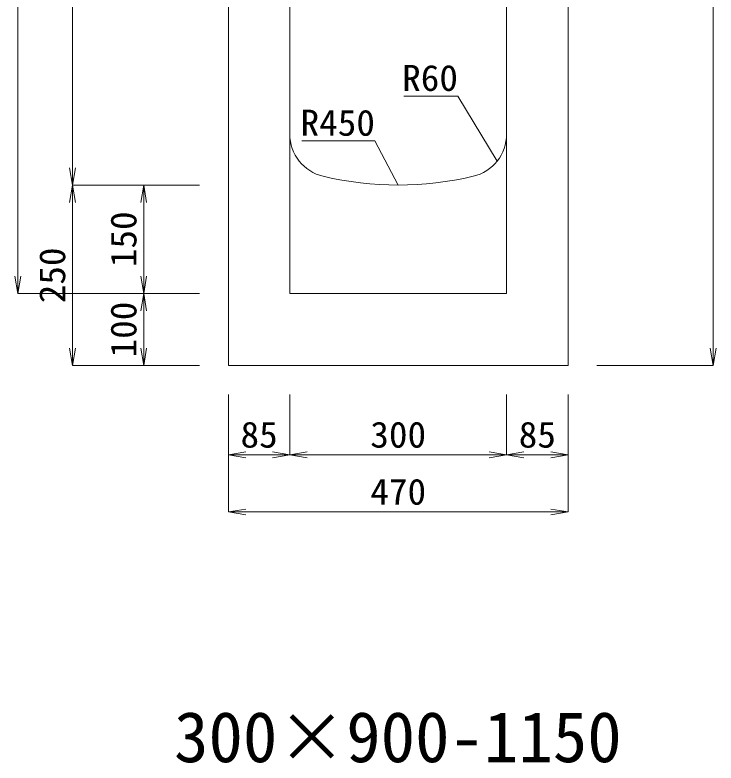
# Model space of a CAD drawing. Units: millimetres at full size. Extents: x -734 to 58102, y 49499 to 87169.
# Drawn here: x 19280 to 20250, y 61667 to 62703 of the extents above; entities that cross this region are included whole.
import ezdxf
from ezdxf.enums import TextEntityAlignment as Align

# ---------------------------------------------------------------- set-up
doc = ezdxf.new("R2010")
doc.units = ezdxf.units.MM
doc.header["$LTSCALE"] = 50
doc.layers.add('0_2', color=7, linetype='Continuous')
for name, color, linetype, lineweight in [('寸法線', 7, 'Continuous', 13), ('引出線', 4, 'Continuous', 13), ('本体', 2, 'Continuous', 20)]:
    doc.layers.add(name, color=color, linetype=linetype, lineweight=lineweight)
doc.styles.add('ＭＳ 明朝', font='')
doc.styles.get('ＭＳ 明朝').set_extended_font_data('MS Mincho')

# ---------------------------------------------------------------- blocks, each defined once
blk = doc.blocks.new('open_arrow')
at = {"color": 0, "linetype": 'Continuous', "lineweight": -2}
blk.add_lwpolyline([(7.5, 1.25), (0, 0), (7.5, -1.25)], dxfattribs=at)

msp = doc.modelspace()

# ---------------------------------------------------------------- linework, layer by layer
at = {"layer": '寸法線'}
for p, q in [((19284.19, 62317.03), (19284.19, 63494.03)), ((19359.74, 63367.03), (19359.74, 62467.03)), ((20246.36, 63367.03), (20246.36, 62217.03)), ((19535.53, 62467.03), (19359.74, 62467.03)), ((19359.74, 62467.03), (19359.74, 62217.03)), ((19535.53, 62467.03), (19359.74, 62467.03)), ((19458.34, 62317.03), (19458.34, 62467.03)), ((19535.53, 62467.03), (19458.34, 62467.03)), ((19535.53, 62317.03), (19284.19, 62317.03)), ((19535.53, 62317.03), (19458.34, 62317.03)), ((19458.34, 62217.03), (19458.34, 62317.03)), ((19535.53, 62317.03), (19458.34, 62317.03)), ((19535.53, 62217.03), (19359.74, 62217.03)), ((19535.53, 62217.03), (19458.34, 62217.03)), ((20085.57, 62217.03), (20246.36, 62217.03)), ((19575.55, 62177.01), (19575.55, 62014.43)), ((19575.55, 62177.01), (19575.55, 62093.49)), ((19660.55, 62177.01), (19660.55, 62093.49)), ((19660.55, 62177.01), (19660.55, 62093.49)), ((19960.55, 62177.01), (19960.55, 62093.49)), ((19960.55, 62177.01), (19960.55, 62093.49)), ((20045.55, 62177.01), (20045.55, 62014.43)), ((20045.55, 62177.01), (20045.55, 62093.49)), ((19575.55, 62093.49), (19660.55, 62093.49)), ((19660.55, 62093.49), (19960.55, 62093.49)), ((19960.55, 62093.49), (20045.55, 62093.49)), ((19575.55, 62014.43), (20045.55, 62014.43))]:
    msp.add_line(p, q, dxfattribs=at)
at = {"layer": '引出線'}
for points in [[(19947.62, 62500.34), (19893.21, 62590.24), (19818.54, 62590.24)], [(19810.55, 62467.03), (19778.33, 62528.17), (19677.32, 62528.17)]]:
    msp.add_lwpolyline(points, dxfattribs=at)
at = {"layer": '本体'}
for p, q in [((19575.55, 63367.03), (19575.55, 62217.03)), ((19660.55, 62537.55), (19660.55, 63367.03)), ((19960.55, 62537.55), (19960.55, 63367.03)), ((20045.55, 62217.03), (20045.55, 63367.03)), ((19660.55, 62537.55), (19660.55, 62317.03)), ((19960.55, 62537.55), (19960.55, 62317.03)), ((19660.55, 62317.03), (19960.55, 62317.03)), ((19575.55, 62217.03), (20045.55, 62217.03))]:
    msp.add_line(p, q, dxfattribs=at)
for centre, radius, start, end in [((19720.55, 62537.55), 60, 180, 256.65785), ((19900.55, 62537.55), 60, 283.34237, 0), ((19810.55, 62917.03), 450, 256.65777, 283.34225)]:
    msp.add_arc(centre, radius, start, end, dxfattribs=at)

# ---------------------------------------------------------------- block references
at = {"layer": '寸法線', "xscale": 3.2, "yscale": 3.2}
for p, rotation in [((19359.74, 62467.03), 90), ((19359.74, 62467.03), 270), ((19458.34, 62467.03), 270), ((19284.19, 62317.03), 90), ((19458.34, 62317.03), 90), ((19458.34, 62317.03), 270), ((19359.74, 62217.03), 90), ((19458.34, 62217.03), 90), ((20246.36, 62217.03), 90), ((19660.55, 62093.49), 180), ((19960.55, 62093.49), 180), ((20045.55, 62093.49), 180), ((20045.55, 62014.43), 180)]:
    msp.add_blockref('open_arrow', p, dxfattribs=dict(at, rotation=rotation))
for p in [(19575.55, 62093.49), (19660.55, 62093.49), (19960.55, 62093.49), (19575.55, 62014.43)]:
    msp.add_blockref('open_arrow', p, dxfattribs=at)
at = {"layer": '引出線', "xscale": 0.0533, "yscale": 0.0533}
for p, rotation in [((19947.62, 62500.34), 121.2), ((19810.55, 62467.03), 117.8)]:
    msp.add_blockref('open_arrow', p, dxfattribs=dict(at, rotation=rotation))

# ---------------------------------------------------------------- texts
at = {"layer": '0_2', "style": 'ＭＳ 明朝'}
msp.add_text('300×900-1150', height=70.05, dxfattribs=at).set_placement((19810.07, 61702.95), align=Align.MIDDLE_CENTER)
at = {"layer": '寸法線', "style": 'ＭＳ 明朝', "width": 1.05}
for s, p in [('150', (19430.32, 62392.03)), ('250', (19331.72, 62342.03)), ('100', (19430.32, 62267.03))]:
    msp.add_text(s, height=36.03, rotation=90, dxfattribs=at).set_placement(p, align=Align.MIDDLE_CENTER)
for s, p in [('85', (19618.05, 62121.51)), ('300', (19810.55, 62121.51)), ('85', (20003.05, 62121.51)), ('470', (19810.55, 62042.45))]:
    msp.add_text(s, height=36.03, dxfattribs=at).set_placement(p, align=Align.MIDDLE_CENTER)
at = {"layer": '引出線', "style": 'ＭＳ 明朝', "width": 1.05}
for s, p in [('R60', (19893.21, 62633.44)), ('R450', (19778.33, 62571.37))]:
    msp.add_text(s, height=36.03, dxfattribs=at).set_placement(p, align=Align.TOP_RIGHT)

doc.saveas('drawing.dxf')
